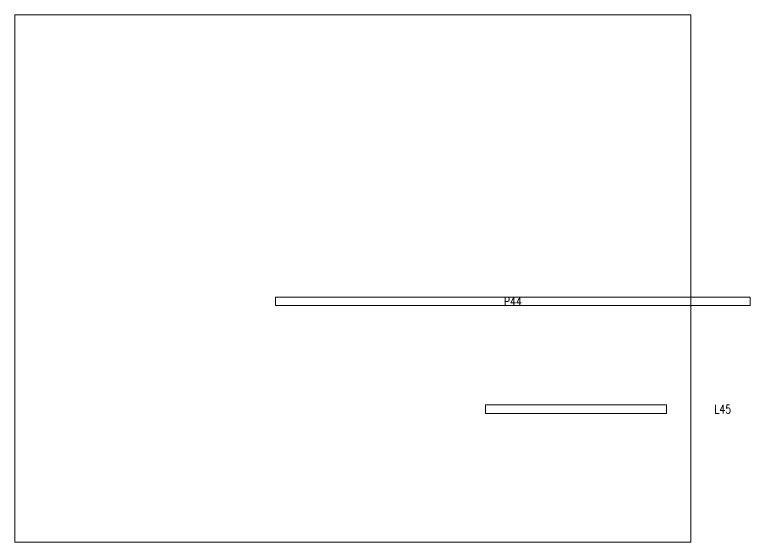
# Model space of a CAD drawing. Extents: x -8482 to 2614, y -517 to 5500.
# Drawn here: x -444 to 244, y 4994 to 5488 of the extents above; entities that cross this region are included whole.
import ezdxf

# ---------------------------------------------------------------- set-up
doc = ezdxf.new("R2010")
doc.units = 0
doc.layers.get('0').update_dxf_attribs({"color": 1, "lineweight": 9})
doc.layers.add('NOMENCLATURA', color=7, linetype='Continuous')
doc.styles.get("Standard").update_dxf_attribs({"font": 'romans.shx', "width": 0.8, "height": 4})

msp = doc.modelspace()

# ---------------------------------------------------------------- linework, layer by layer
at = {"linetype": 'Continuous', "ltscale": 30}
for points in [[(-443.9, 5487.78), (188.79, 5487.78), (188.79, 4994.32), (-443.9, 4994.32)], [(188.79, 5487.78), (-443.9, 5487.78), (-443.9, 4994.32), (188.79, 4994.32)], [(188.79, 5487.78), (-443.9, 5487.78), (-443.9, 4994.32), (188.79, 4994.32), (188.79, 5215.74), (-199.95, 5215.74), (-199.95, 5223.74), (188.79, 5223.74)], [(244.39, 5223.74), (244.39, 5215.74), (-199.95, 5215.74), (-199.95, 5223.74)], [(-3.52, 5122.81), (165.92, 5122.81), (165.92, 5114.81), (-3.52, 5114.81)], [(-3.52, 5122.81), (165.92, 5122.81), (165.92, 5114.81), (-3.52, 5114.81)]]:
    msp.add_lwpolyline(points, close=True, dxfattribs=at)

# ---------------------------------------------------------------- texts
at = {"layer": 'NOMENCLATURA', "linetype": 'Continuous', "ltscale": 30, "char_height": 8, "attachment_point": 5}
for s, insert in [('P44', (22.22, 5219.74)), ('L45', (218.65, 5118.81))]:
    msp.add_mtext_dynamic_manual_height_columns(s, width=444.3418, gutter_width=40, heights=[0], dxfattribs=dict(at, insert=insert))

doc.saveas('drawing.dxf')
